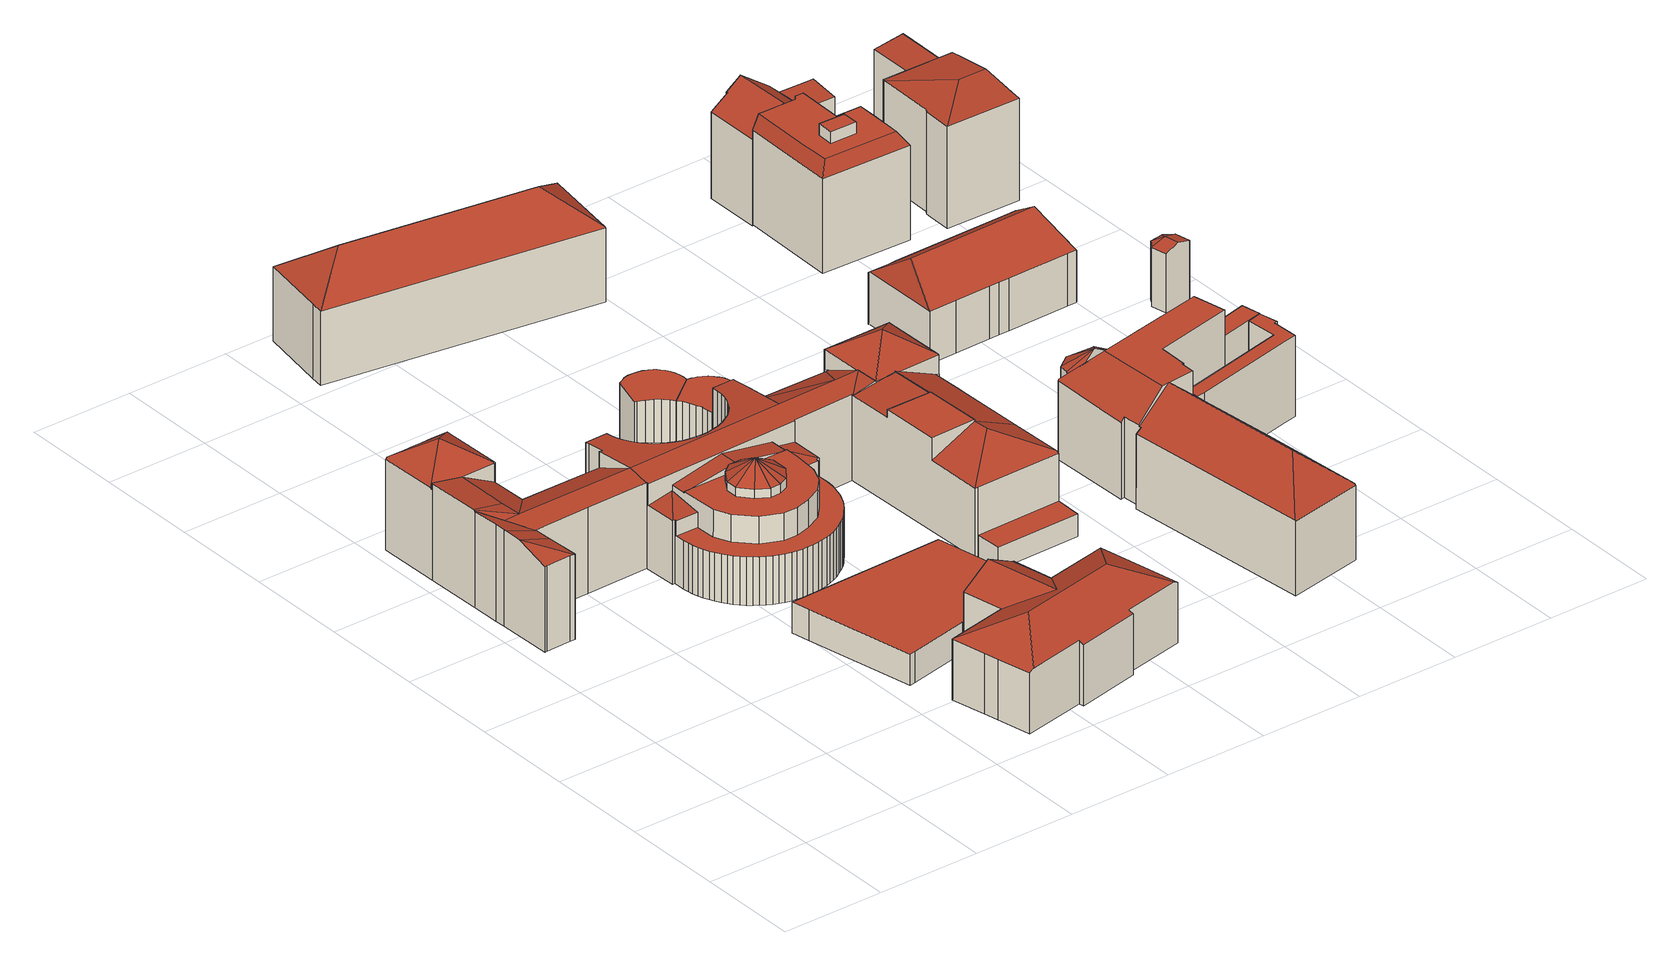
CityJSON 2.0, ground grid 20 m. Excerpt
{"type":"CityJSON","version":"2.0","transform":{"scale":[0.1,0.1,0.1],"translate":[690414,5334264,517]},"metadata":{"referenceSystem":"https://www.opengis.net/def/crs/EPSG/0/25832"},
"CityObjects":{
"building1":{"type":"Building","attributes":{"Gemeindeschluessel":"09162000","HoeheDach":"526.039","HoeheGrund":"519.983","Methode":"1000","NiedrigsteTraufeDesGebaeudes":"526.039","Geometrietyp2DReferenz":"3000","function":"31001_9998","roofType":"1000","measuredHeight":6.06,"storeysAboveGround":2},"geometry":[{"type":"MultiSurface","lod":"2","boundaries":[[[0,1,2,3]],[[4,5,6,7]],[[7,6,8,9]],[[10,11,12,4,7,9,0,3,13,14]],[[14,15,16,10]],[[13,17,15,14]],[[18,16,15,17,2,1,8,6,5,19]],[[3,2,17,13]],[[12,19,5,4]],[[10,16,18,11]],[[9,8,1,0]],[[11,18,19,12]]],"semantics":{"surfaces":[{"type":"WallSurface"},{"type":"GroundSurface"},{"type":"RoofSurface"}],"values":[0,0,0,1,0,0,2,0,0,0,0,0]}}]},
"building2":{"type":"Building","attributes":{"Gemeindeschluessel":"09162000","HoeheDach":"536.310","HoeheGrund":"520.117","Methode":"2000","NiedrigsteTraufeDesGebaeudes":"531.768","Geometrietyp2DReferenz":"3000","function":"31001_9998","roofType":"3100","measuredHeight":16.19,"storeysAboveGround":2},"geometry":[{"type":"MultiSurface","lod":"2","boundaries":[[[20,21,22,23]],[[24,25,26,27]],[[28,29,30,31,32,33]],[[27,26,34]],[[35,22,21,36]],[[37,38,39,40,20,23,32,31]],[[41,42,43,44,45,46,47,48,49,50,51,25,24,35,36]],[[52,27,34,53]],[[42,39,38,43]],[[50,49,54,55,56]],[[45,30,29,46]],[[44,43,38,37]],[[23,22,27,52,55,54,33,32]],[[24,27,22,35]],[[48,33,54,49]],[[41,36,21,20,40]],[[52,53,57,56,55]],[[41,40,39,42]],[[46,29,28,47]],[[57,51,50,56]],[[47,28,33,48]],[[45,44,37,31,30]],[[25,51,57,53,34,26]]],"semantics":{"surfaces":[{"type":"RoofSurface"},{"type":"WallSurface"},{"type":"GroundSurface"}],"values":[0,1,0,0,1,0,2,0,1,1,1,1,0,1,1,1,0,1,1,1,1,1,1]}}]},
"building3":{"type":"Building","attributes":{"Gemeindeschluessel":"09162000","HoeheDach":"541.490","HoeheGrund":"519.776","Methode":"2000","NiedrigsteTraufeDesGebaeudes":"529.140","Geometrietyp2DReferenz":"3000","function":"31001_3051","roofType":"3100","measuredHeight":21.71,"storeysAboveGround":3},"geometry":[{"type":"MultiSurface","lod":"2","boundaries":[[[58,59,60,61,62]],[[63,64,65,66]],[[67,68,69]],[[70,71,72,73]],[[74,75,69]],[[76,77,78,79]],[[80,81,82,83]],[[84,85,86,87]],[[88,89,90,91]],[[69,92,93]],[[94,69,95]],[[88,96,89]],[[97,98,99,100,101,102,103,72,71,104,105,106,107,108,109,110,111,112,113,114,115,116,117,118,119,120]],[[88,91,121,122,123,124,125]],[[126,127,69]],[[128,129,130]],[[131,132,133,134]],[[135,136,137,138]],[[139,140,141,142]],[[143,144,145,146]],[[147,148,149,150]],[[151,60,59]],[[114,94,95,115]],[[152,153,154,155]],[[106,105,156]],[[157,158,159,160]],[[161,91,58,62]],[[162,163,164,165,166]],[[167,168,169,170]],[[171,172,173,174,175,176]],[[92,69,127]],[[61,177,178,179,180,161,62]],[[150,149,181,182]],[[66,65,183,184]],[[107,185,127,126,108]],[[108,126,75,109]],[[186,187,188,189]],[[190,191,192,193]],[[194,195,196,197]],[[165,164,198,199,200]],[[87,86,201,202]],[[203,204,205,206]],[[207,208,209,210]],[[211,102,101,212]],[[213,214,187,186]],[[215,216,217,218]],[[78,219,220,79]],[[221,177,61,60,151,222,223]],[[116,224,93,117]],[[225,226,227,228]],[[229,230,231]],[[137,136,232,233]],[[234,235,236,237,238,239]],[[240,146,241,242,243,244]],[[245,246,195,194]],[[247,248,249,250,251]],[[252,253,176,175,254]],[[255,256,246,245]],[[257,258,259,260]],[[261,262,263,264,265]],[[89,96,266,267,268,90]],[[269,270,271,199,198]],[[272,265,264,170]],[[182,181,273,274]],[[275,276,277,278]],[[279,280,219,78,77,229,231,281,167,170]],[[76,282,283,284,230,229,77]],[[285,286,140,139]],[[250,287,288,251]],[[289,290,265,272,291,292,293,294,295]],[[218,217,296,297]],[[106,185,107]],[[298,171,176,253,299]],[[180,179,205,204,300,122]],[[301,302,81,80]],[[303,304,145,144]],[[274,273,132,131]],[[305,103,102,211]],[[306,307,308,125,124]],[[309,310,311,312]],[[313,314,315]],[[316,261,265,290]],[[180,121,91,161]],[[289,317,318,235,234,319,301,80,83,147,150,182,274,131,134,320,257,260,84,87,202,321,322,323,63,66,184,309,312,324,325,326,327,328,329,330,331,190,193,285,139,142,332,333,334,335,336,172,171,298,307,306,337,338,339,340,341,203,206,178,177,221,342,225,228,270,269,163,162,268,267,343,207,210,344,275,278,345,255,245,194,197,215,218,297,346,347,152,155,348,213,186,189,349,157,160,350,351,352,353,138,137,233,354,355,356,357,282,76,79,220,358,359,316,290]],[[327,360,361,328]],[[332,362,363,333]],[[352,364,365,353]],[[328,361,366,329]],[[345,367,256,255]],[[297,296,368,346]],[[357,356,242,241,145,304]],[[73,72,103,305]],[[369,244,370,371]],[[324,372,373,325]],[[371,374,369]],[[228,227,271,270]],[[115,95,224,116]],[[375,237,236,376,377]],[[251,300,204,203,341,247]],[[378,120,119]],[[92,127,185,379,380]],[[143,146,240,381]],[[382,383,252,384,385,386,377,387,388]],[[75,126,69]],[[151,59,130,129,166,165,200,222]],[[334,389,390,335]],[[234,239,391,319]],[[336,392,173,172]],[[393,99,98,394]],[[134,133,395,320]],[[396,381,240,294]],[[160,159,397,350]],[[349,398,158,157]],[[376,399,387,377]],[[400,69,94]],[[320,395,258,257]],[[118,380,119]],[[222,200,401,223]],[[359,262,261,316]],[[209,402,344,210]],[[264,263,279,170]],[[315,314,281,231]],[[295,294,240,244,369,88,125,308,382,388,403]],[[354,404,374,355]],[[189,188,398,349]],[[348,405,214,213]],[[142,141,362,332]],[[90,268,162,166,129,128]],[[326,406,360,327]],[[407,323,322,408]],[[307,298,299,383,382,308]],[[146,145,241]],[[97,120,378,384,252,254,409,410]],[[247,341,340,248]],[[123,337,306,124]],[[117,93,92,380,118]],[[396,313,143,381]],[[319,391,302,301]],[[411,375,104,71,70]],[[299,253,252,383]],[[58,91,90,128,130,59]],[[293,292,168,167,412]],[[346,368,413,347]],[[323,407,64,63]],[[338,337,123,122,288,287]],[[407,408,414,201,86,85,259,258,395,133,132,273,181,149,148,82,81,302,391,239,238,411,70,73,305,211,212,415,393,394,410,409,174,173,392,390,389,363,362,141,140,286,192,191,416,417,366,361,360,406,373,372,311,310,183,65,64]],[[206,205,179,178]],[[251,288,122,300]],[[267,266,418,343]],[[329,366,417,330]],[[313,315,231,230,284,144,143]],[[375,377,386,156,105,104]],[[325,373,406,326]],[[109,75,74,110]],[[372,324,312,311]],[[202,201,414,321]],[[291,169,168,292]],[[379,185,106,156,386,385]],[[269,198,164,163]],[[244,243,370]],[[68,74,69]],[[193,192,286,285]],[[331,416,191,190]],[[344,402,276,275]],[[347,413,153,152]],[[284,283,303,144]],[[220,219,280,358]],[[232,136,135,365,364,419,397,159,158,398,188,187,214,405,154,153,413,368,296,217,216,196,195,246,256,367,277,276,402,209,208,418,266,96,88,369,374,404]],[[396,294,293,412,314,313]],[[353,365,135,138]],[[295,403,317,289]],[[67,69,400]],[[111,68,67,112]],[[339,249,248,340]],[[321,414,408,322]],[[333,363,389,334]],[[342,221,223,401,420]],[[378,119,380,379,385,384]],[[95,69,224]],[[356,355,374,371,370,243,242]],[[197,196,216,215]],[[110,74,68,111]],[[212,101,100,415]],[[278,277,367,345]],[[418,208,207,343]],[[318,317,403,388,387,399]],[[113,400,94,114]],[[279,263,262,359,358,280]],[[351,419,364,352]],[[350,397,419,351]],[[238,237,375,411]],[[112,67,400,113]],[[69,93,224]],[[155,154,405,348]],[[342,420,226,225]],[[335,390,392,336]],[[180,122,121]],[[272,170,169,291]],[[184,183,310,309]],[[330,417,416,331]],[[415,100,99,393]],[[235,318,399,376,236]],[[83,82,148,147]],[[260,259,85,84]],[[232,404,354,233]],[[339,338,287,250,249]],[[200,199,271,227,226,420,401]],[[412,167,281,314]],[[394,98,97,410]],[[303,283,282,357,304]],[[409,254,175,174]]],"semantics":{"surfaces":[{"type":"RoofSurface"},{"type":"WallSurface"},{"type":"GroundSurface"}],"values":[0,1,0,1,0,1,1,1,0,0,0,1,0,0,0,1,1,1,1,0,1,1,1,1,1,1,0,1,1,1,0,1,1,1,1,1,1,1,1,0,1,1,1,1,1,1,1,1,1,1,1,1,1,0,1,0,0,1,1,0,1,1,0,1,1,0,1,1,0,1,1,1,1,0,1,0,1,1,1,1,1,1,0,2,1,1,1,1,1,1,1,1,0,1,1,1,1,0,1,1,1,1,1,0,0,1,1,1,1,1,0,1,1,0,0,1,1,0,1,1,0,1,0,1,1,1,1,1,1,1,1,1,1,1,1,1,1,1,1,0,0,1,1,1,1,0,1,0,1,1,0,1,1,1,1,1,0,0,1,0,0,1,1,1,1,0,1,0,0,1,1,0,1,1,1,1,1,0,0,1,1,1,1,1,1,1,1,1,1,1,1,1,0,1,1,1,1,1,1,1,1,1,1,1,1,1,0,1,1,1,1]}}]},
"building4":{"type":"Building","attributes":{"Gemeindeschluessel":"09162000","HoeheDach":"531.378","HoeheGrund":"520.070","Methode":"1000","NiedrigsteTraufeDesGebaeudes":"531.378","Geometrietyp2DReferenz":"3000","function":"31001_3051","roofType":"1000","measuredHeight":11.31,"storeysAboveGround":1},"geometry":[{"type":"MultiSurface","lod":"2","boundaries":[[[421,422,423,424,425,426,427,428,429,430,431,432,433,434,435,436,437,438,439,440,441,442,443,444,445,446,447,448,449]],[[450,428,427,451]],[[452,451,427,426,425,453]],[[454,455,423,422,421,456]],[[457,444,443,458]],[[449,448,447,459,460,461]],[[462,424,423,455]],[[463,439,438,464]],[[465,445,444,457]],[[466,432,431,467]],[[459,447,446,468]],[[450,469,470,430,429,428]],[[467,431,430,470]],[[471,442,441,472]],[[468,446,445,465]],[[470,469,450,451,452,453,462,455,454,456,461,460,459,468,465,457,458,471,472,473,463,464,474,475,476,477,478,466,467]],[[475,436,435,476]],[[458,443,442,471]],[[476,435,434,477]],[[477,434,433,478]],[[478,433,432,466]],[[456,421,449,461]],[[440,439,463,473,472,441]],[[453,425,424,462]],[[437,436,475,474,464,438]]],"semantics":{"surfaces":[{"type":"RoofSurface"},{"type":"WallSurface"},{"type":"GroundSurface"}],"values":[0,1,1,1,1,1,1,1,1,1,1,1,1,1,1,2,1,1,1,1,1,1,1,1,1]}}]},
"building5":{"type":"Building","attributes":{"Gemeindeschluessel":"09162000","HoeheDach":"531.357","HoeheGrund":"520.030","Methode":"1000","NiedrigsteTraufeDesGebaeudes":"531.357","Geometrietyp2DReferenz":"3000","function":"31001_3051","roofType":"1000","measuredHeight":11.33,"storeysAboveGround":1},"geometry":[{"type":"MultiSurface","lod":"2","boundaries":[[[479,480,481,482]],[[483,484,485,486]],[[487,486,485,488,489,490]],[[489,488,485,484,491,492,493,494,495,496,497,498,499,500,501,502,503,504,505,506,507,508,509,510,511,481,480,512,513,514,515,516,430,517,428]],[[518,507,506,519]],[[515,514,520,521,522,516]],[[499,498,523,524]],[[428,517,430,525,526,527]],[[528,509,508,529]],[[530,491,484,483]],[[531,512,480,479]],[[532,495,494,533]],[[529,518,519,534,535,536,537,538,539,524,523,540,541,532,533,542,543,530,483,486,487,490,527,526,525,522,521,520,544,531,479,482,545,546,528]],[[543,542,493,492,491,530]],[[539,500,499,524]],[[538,537,536,503,502,501]],[[541,540,523,498,497,496,495,532]],[[534,505,504,535]],[[546,510,509,528]],[[490,489,428,527]],[[482,481,511,545]],[[520,514,513,544]],[[533,494,493,542]],[[538,501,500,539]],[[545,511,510,546]],[[525,430,516,522]],[[535,504,503,536]],[[544,513,512,531]],[[519,506,505,534]],[[529,508,507,518]]],"semantics":{"surfaces":[{"type":"WallSurface"},{"type":"RoofSurface"},{"type":"GroundSurface"}],"values":[0,0,0,1,0,0,0,0,0,0,0,0,2,0,0,0,0,0,0,0,0,0,0,0,0,0,0,0,0,0]}}]},
"building6":{"type":"Building","attributes":{"Gemeindeschluessel":"09162000","HoeheDach":"524.241","HoeheGrund":"519.919","Methode":"1000","NiedrigsteTraufeDesGebaeudes":"524.241","Geometrietyp2DReferenz":"3000","function":"31001_3051","roofType":"1000","measuredHeight":4.32,"storeysAboveGround":1},"geometry":[{"type":"MultiSurface","lod":"2","boundaries":[[[547,548,549,550]],[[547,550,551,552]],[[553,554,549,548]],[[547,552,553,548]],[[549,554,551,550]],[[554,553,552,551]]],"semantics":{"surfaces":[{"type":"GroundSurface"},{"type":"WallSurface"},{"type":"RoofSurface"}],"values":[0,1,1,1,1,2]}}]},
"building7":{"type":"Building","attributes":{"Gemeindeschluessel":"09162000","HoeheDach":"540.260","HoeheGrund":"519.901","Methode":"9999","NiedrigsteTraufeDesGebaeudes":"534.158","Geometrietyp2DReferenz":"3000","function":"31001_3020","roofType":"3200","measuredHeight":20.36,"storeysAboveGround":4},"geometry":[{"type":"MultiSurface","lod":"2","boundaries":[[[555,556,557,558,559]],[[560,561,562,563]],[[564,557,556,565]],[[566,567,561,560]],[[568,565,556,555,569]],[[568,566,560,563,570,571,564,565]],[[572,573,562,561,567]],[[570,574,575,571]],[[572,559,558,575,574,573]],[[568,569,567,566]],[[564,571,575,558,557]],[[570,563,562,573,574]],[[569,555,559,572,567]]],"semantics":{"surfaces":[{"type":"RoofSurface"},{"type":"WallSurface"},{"type":"GroundSurface"}],"values":[0,1,1,1,1,2,0,1,0,1,1,1,0]}}]},
"building8":{"type":"Building","attributes":{"Gemeindeschluessel":"09162000","HoeheDach":"538.340","HoeheGrund":"517.276","Methode":"2000","NiedrigsteTraufeDesGebaeudes":"529.047","Geometrietyp2DReferenz":"3000","function":"31001_9998","roofType":"3200","measuredHeight":21.06,"storeysAboveGround":3},"geometry":[{"type":"MultiSurface","lod":"2","boundaries":[[[576,577,578,579,580,581,582,583,584,585,586]],[[587,588,589,590]],[[591,577,576]],[[592,593,594,595]],[[596,597,598,599,587]],[[600,601,602,603,604]],[[605,606,607,608,599,598]],[[609,581,580,610]],[[601,611,612,613,614,602]],[[615,600,604,590,589]],[[616,586,585,617]],[[618,619,593,592]],[[620,621,619,618]],[[622,623,624,625]],[[620,626,627,628,629,621]],[[630,631,617,585,584,632,633]],[[614,634,587,603,602]],[[596,635,597]],[[636,582,581,609]],[[634,596,587]],[[599,608,587]],[[637,595,594,638,639,640]],[[641,579,578,642]],[[643,605,598,597,635,644]],[[629,638,594,593,619,621]],[[645,622,625,646,647,648,649,650,651,652,611,601,600,615,653,606,605,643,626,620,618,592,595,637,654,636,609,610,641,642]],[[648,647,655,656,657]],[[643,644,627,626]],[[614,613,634]],[[634,613,612,632,584,583,658,640,639,628,627,644,635,596]],[[587,590,604,603]],[[607,606,653,659]],[[651,630,633,652]],[[660,661,624,623,662,591,576,663]],[[659,653,615,589,588]],[[646,625,624,661,664]],[[648,657,665,649]],[[655,664,661,660,656]],[[629,628,639,638]],[[611,652,633,632,612]],[[616,665,657,656,660,663,586]],[[607,659,588,587,608]],[[645,642,578,577,591,662]],[[646,664,655,647]],[[637,640,658,654]],[[636,654,658,583,582]],[[610,580,579,641]],[[650,631,630,651]],[[650,649,665,616,617,631]],[[576,586,663]],[[645,662,623,622]]],"semantics":{"surfaces":[{"type":"RoofSurface"},{"type":"WallSurface"},{"type":"GroundSurface"}],"values":[0,0,1,1,0,1,1,1,1,1,1,1,1,1,1,0,0,1,1,1,0,1,1,1,0,2,1,1,1,0,0,1,1,0,1,1,1,0,1,1,0,0,1,1,1,1,1,1,1,1,1]}}]},
"building9":{"type":"Building","attributes":{"Gemeindeschluessel":"09162000","HoeheDach":"533.090","HoeheGrund":"517.535","Methode":"2000","NiedrigsteTraufeDesGebaeudes":"533.090","Geometrietyp2DReferenz":"3000","function":"31001_9998","roofType":"1000","measuredHeight":15.55},"geometry":[{"type":"MultiSurface","lod":"2","boundaries":[[[666,667,668,669]],[[669,670,671,672,673,674,675,676,677,666]],[[678,679,675,674]],[[672,680,681,673]],[[680,682,683,668,667,684,685,679,678,681]],[[676,685,684,677]],[[673,681,678,674]],[[672,671,670,683,682,680]],[[675,679,685,676]],[[677,684,667,666]],[[669,668,683,670]]],"semantics":{"surfaces":[{"type":"WallSurface"},{"type":"GroundSurface"},{"type":"RoofSurface"}],"values":[0,1,0,0,2,0,0,0,0,0,0]}}]},
"building10":{"type":"Building","attributes":{"Gemeindeschluessel":"09162000","HoeheDach":"535.370","HoeheGrund":"519.840","Methode":"2000","NiedrigsteTraufeDesGebaeudes":"529.723","Geometrietyp2DReferenz":"3000","function":"31001_9998","roofType":"3200","measuredHeight":15.53,"storeysAboveGround":3},"geometry":[{"type":"MultiSurface","lod":"2","boundaries":[[[686,687,688,689,690,691]],[[692,693,694,695,696,697,698,699]],[[700,701,702,703,691,690,704,705,706,707]],[[708,709,710,711]],[[712,702,701]],[[712,713,699,698,714,687,686,691,703,702]],[[688,687,714,715]],[[696,695,694,716,717,718,719,708,711,707,706,705,704,690,689,688,715,697]],[[710,709,720,721,722,723,713,712,701,700]],[[711,710,700,707]],[[723,724,693,692,699,713]],[[719,720,709,708]],[[718,721,720,719]],[[716,694,693,724,723,722,717]],[[715,714,698,697]],[[717,722,721,718]]],"semantics":{"surfaces":[{"type":"WallSurface"},{"type":"RoofSurface"},{"type":"GroundSurface"}],"values":[0,0,0,0,1,1,0,2,1,0,1,0,0,0,0,0]}}]},
"building11":{"type":"Building","attributes":{"Gemeindeschluessel":"09162000","HoeheDach":"533.189","HoeheGrund":"518.710","Methode":"2000","NiedrigsteTraufeDesGebaeudes":"529.148","Geometrietyp2DReferenz":"3000","function":"31001_9998","roofType":"1000","measuredHeight":14.48,"storeysAboveGround":2},"geometry":[{"type":"MultiSurface","lod":"2","boundaries":[[[725,726,727,728]],[[729,730,731,732]],[[733,734,735,736]],[[737,738,739,740,741,736,735]],[[742,743,744,745]],[[733,736,741,727,726,746,747,748,749,750,751,729,732,752,753,754,755]],[[756,749,748,757]],[[730,729,751,758]],[[759,746,726,725]],[[760,747,746,759]],[[761,762,754,753,752,763]],[[757,748,747,760]],[[728,727,741,740]],[[742,745,764,765,762,761,763,731,730,758,766,756,757,760,759,725,728,740,739,738]],[[738,737,743,742]],[[744,743,737,735,734]],[[765,755,754,762]],[[758,751,750,766]],[[763,752,732,731]],[[764,745,744,734,733,755,765]],[[766,750,749,756]]],"semantics":{"surfaces":[{"type":"WallSurface"},{"type":"RoofSurface"},{"type":"GroundSurface"}],"values":[0,0,0,0,0,1,0,0,0,0,0,0,0,2,0,1,0,0,0,0,0]}}]},
"building12":{"type":"Building","attributes":{"Gemeindeschluessel":"09162000","HoeheDach":"542.870","HoeheGrund":"519.849","Methode":"2000","NiedrigsteTraufeDesGebaeudes":"537.940","Geometrietyp2DReferenz":"3000","function":"31001_9998","roofType":"1000","measuredHeight":23.02,"storeysAboveGround":6},"geometry":[{"type":"MultiSurface","lod":"2","boundaries":[[[767,768,769,770]],[[771,772,773,774]],[[771,774,775,776]],[[777,778,779,780,781,782,783,784,785,786,787,788,789],[790,791,792,793]],[[794,795,796,797]],[[789,788,787,798,775]],[[771,776,799,800,801,802,803,804,805,806,807,794,797,808,809,772]],[[792,767,770,793]],[[807,810,795,794]],[[787,786,801,800,799,798]],[[776,775,798,799]],[[811,796,795,810,781,780]],[[801,786,785,802]],[[774,773,779,778,777]],[[793,770,769,790]],[[804,783,782,805]],[[809,812,773,772]],[[781,810,807,806,805,782]],[[802,785,784,803]],[[791,768,767,792]],[[774,777,789,775]],[[779,773,812,811,780]],[[811,812,809,808,797,796]],[[790,769,768,791]],[[803,784,783,804]]],"semantics":{"surfaces":[{"type":"RoofSurface"},{"type":"WallSurface"},{"type":"GroundSurface"}],"values":[0,1,1,0,1,0,2,1,1,1,1,0,1,0,1,1,1,1,1,1,0,0,1,1,1]}}]},
"building13":{"type":"Building","attributes":{"Gemeindeschluessel":"09162000","HoeheDach":"540.850","HoeheGrund":"519.506","Methode":"2000","NiedrigsteTraufeDesGebaeudes":"536.237","Geometrietyp2DReferenz":"3000","function":"31001_9998","roofType":"3100","measuredHeight":21.34,"storeysAboveGround":6},"geometry":[{"type":"MultiSurface","lod":"2","boundaries":[[[813,814,815,816]],[[814,817,818,819,820,821,822,823,824,825,826,827,815]],[[824,823,828,829,830]],[[827,831,816,815]],[[821,832,833,822]],[[822,833,828,823]],[[834,835,836,837,829,828,833,832,838]],[[825,839,840,826]],[[826,840,831,827]],[[820,838,832,821]],[[819,834,838,820]],[[837,836,817,814,813]],[[817,836,835,818]],[[813,816,831,840,839,830,829,837]],[[824,830,839,825]],[[818,835,834,819]]],"semantics":{"surfaces":[{"type":"WallSurface"},{"type":"GroundSurface"},{"type":"RoofSurface"}],"values":[0,1,0,0,0,0,2,0,0,0,0,0,0,2,0,0]}}]},
"building14":{"type":"Building","attributes":{"Gemeindeschluessel":"09162000","HoeheDach":"523.254","HoeheGrund":"519.730","Methode":"1000","NiedrigsteTraufeDesGebaeudes":"523.254","Geometrietyp2DReferenz":"3000","function":"31001_2000","roofType":"1000","measuredHeight":3.52},"geometry":[{"type":"MultiSurface","lod":"2","boundaries":[[[841,842,843,844,845]],[[846,847,848,849,850]],[[843,850,849,844]],[[842,846,850,843]],[[842,841,845,848,847,846]],[[844,849,848,845]]],"semantics":{"surfaces":[{"type":"GroundSurface"},{"type":"RoofSurface"},{"type":"WallSurface"}],"values":[0,1,2,2,2,2]}}]},
"building15":{"type":"Building","attributes":{"Gemeindeschluessel":"09162000","HoeheDach":"533.946","HoeheGrund":"519.340","Methode":"1000","NiedrigsteTraufeDesGebaeudes":"533.069","Geometrietyp2DReferenz":"3000","function":"31001_9998","roofType":"1000","measuredHeight":14.61,"storeysAboveGround":5},"geometry":[{"type":"MultiSurface","lod":"2","boundaries":[[[851,852,853,854]],[[855,856,852,851]],[[856,857,858,859,853,852]],[[860,857,856,855]],[[851,854,861,862,860,855]],[[854,853,859,861]],[[861,859,858,862]],[[862,858,857,860]]],"semantics":{"surfaces":[{"type":"WallSurface"},{"type":"RoofSurface"},{"type":"GroundSurface"}],"values":[0,0,1,0,2,0,0,0]}}]},
"building16":{"type":"Building","attributes":{"Gemeindeschluessel":"09162000","HoeheDach":"531.990","HoeheGrund":"519.690","Methode":"2000","NiedrigsteTraufeDesGebaeudes":"531.081","Geometrietyp2DReferenz":"3000","function":"31001_9998","roofType":"9999","measuredHeight":12.3},"geometry":[{"type":"MultiSurface","lod":"2","boundaries":[[[863,864,865,866]],[[867,868,866,869,870]],[[868,871,863,866]],[[872,873,874,875,876,877,878,879,880,881]],[[866,882,869]],[[880,863,871,881]],[[866,865,883,882]],[[863,880,879,864]],[[870,869,882,883,877,876,875,874]],[[873,867,870,874]],[[883,865,864,879,878,877]],[[873,872,881,871,868,867]]],"semantics":{"surfaces":[{"type":"RoofSurface"},{"type":"GroundSurface"},{"type":"WallSurface"}],"values":[0,0,0,1,0,2,0,2,2,2,2,2]}}]},
"building17":{"type":"Building","attributes":{"Gemeindeschluessel":"09162000","HoeheDach":"540.100","HoeheGrund":"519.190","Methode":"2000","NiedrigsteTraufeDesGebaeudes":"538.752","Geometrietyp2DReferenz":"3000","function":"31001_1000","roofType":"3200","measuredHeight":20.91,"storeysAboveGround":5},"geometry":[{"type":"MultiSurface","lod":"2","boundaries":[[[884,885,886,887]],[[888,889,890,891]],[[892,893,894,895,896]],[[897,898,899,900,901,902,903,888,891,904,884,887,905]],[[893,899,898,897,906,894]],[[907,908,889,888,903,902]],[[895,894,906,909,886,885,910]],[[905,909,906,897]],[[896,895,910,890,889,908,907]],[[899,893,892,900]],[[901,900,892,896,907,902]],[[887,886,909,905]],[[890,910,885,884,904,891]]],"semantics":{"surfaces":[{"type":"WallSurface"},{"type":"RoofSurface"},{"type":"GroundSurface"}],"values":[0,0,1,2,0,0,1,0,1,0,0,0,0]}}]},
"building18":{"type":"Building","attributes":{"Gemeindeschluessel":"09162000","HoeheDach":"535.987","HoeheGrund":"519.220","Methode":"1000","NiedrigsteTraufeDesGebaeudes":"535.121","Geometrietyp2DReferenz":"3000","function":"31001_1000","roofType":"1000","measuredHeight":16.77,"storeysAboveGround":4},"geometry":[{"type":"MultiSurface","lod":"2","boundaries":[[[911,912,913,905]],[[905,887,914,915,916,917,918,911]],[[919,920,921,918,917,916]],[[922,923,924,913,912,921,920,919]],[[905,913,924,887]],[[887,924,923,914]],[[912,911,918,921]],[[915,922,919,916]],[[914,923,922,915]]],"semantics":{"surfaces":[{"type":"WallSurface"},{"type":"GroundSurface"},{"type":"RoofSurface"}],"values":[0,1,0,2,0,0,0,0,0]}}]}
},
"vertices":[
[714,310,30],[714,310,90],[670,301,90],[670,301,30],[370,463,30],[370,463,90],[363,498,90],[363,498,30],[674,505,90],[674,505,30],[545,276,30],[426,251,30],[414,248,30],[671,300,30],[546,274,30],[546,274,90],[545,276,90],[671,300,90],[426,251,90],[414,248,90],
[833,79,153],[842,81,148],[809,245,148],[740,141,193],[686,220,31],[671,300,31],[671,300,148],[686,220,148],[454,101,148],[460,72,148],[474,6,148],[483,7,153],[545,101,193],[440,169,148],[669,300,148],[809,245,31],[842,81,31],[596,30,153],[598,21,148],[722,47,148],[720,56,153],[720,56,31],[722,47,31],[598,21,31],[596,30,31],[474,6,31],[460,72,31],[454,101,31],[440,169,31],[443,170,31],[562,194,31],[546,274,31],[637,142,182],[607,287,182],[443,170,148],[561,194,148],[562,194,148],[546,274,148],
[67,893,202],[66,999,202],[3,999,214],[3,996,214],[5,891,214],[481,579,28],[481,579,121],[470,578,121],[470,578,28],[476,672,191],[494,680,191],[462,722,222],[564,697,121],[564,697,174],[551,665,174],[551,665,121],[513,706,191],[513,740,191],[922,819,28],[922,819,163],[915,819,166],[915,819,28],[608,695,28],[608,695,121],[605,685,121],[605,685,28],[541,601,28],[541,601,121],[532,595,121],[532,595,28],[301,850,202],[299,930,165],[136,927,167],[68,849,202],[446,773,191],[427,758,191],[431,685,191],[411,709,191],[299,930,196],[356,699,174],[370,669,174],[402,636,174],[442,619,174],[470,619,174],[498,627,174],[530,642,174],[568,744,174],[568,773,174],[553,773,174],[473,773,174],[494,765,174],[513,740,174],[513,706,174],[494,680,174],[476,672,174],[454,671,174],[431,685,174],[411,709,174],[411,732,174],[427,758,174],[446,773,174],[369,773,174],[354,773,174],[35,848,202],[69,804,192],[69,805,192],[179,806,193],[302,809,193],[494,765,191],[473,773,191],[134,999,167],[134,999,202],[67,999,202],[581,637,28],[581,637,121],[574,629,121],[574,629,28],[573,965,193],[574,978,192],[574,978,28],[573,965,28],[333,649,28],[333,649,121],[328,659,121],[328,659,28],[788,817,200],[854,884,244],[785,949,200],[787,866,200],[602,675,28],[602,675,121],[598,665,121],[598,665,28],[3,999,202],[460,861,28],[460,861,202],[473,861,202],[473,861,28],[568,773,171],[542,895,28],[542,895,199],[551,905,198],[551,905,28],[5,889,214],[134,1001,28],[138,1001,28],[138,1001,202],[136,1001,203],[134,1001,203],[833,728,205],[833,728,207],[836,614,207],[836,614,205],[310,742,28],[311,721,28],[311,721,121],[310,739,121],[310,739,150],[310,742,151],[3,996,28],[5,886,28],[5,886,213],[5,887,213],[593,655,121],[593,655,28],[459,578,121],[459,578,28],[473,773,188],[511,872,28],[511,872,201],[522,879,200],[522,879,28],[353,624,28],[353,624,121],[345,632,121],[345,632,28],[381,894,28],[381,894,199],[391,885,200],[391,885,28],[135,1124,202],[134,1124,203],[68,1062,245],[522,590,121],[522,590,28],[6,811,28],[6,811,214],[6,830,214],[6,830,28],[304,972,28],[304,972,192],[348,973,192],[348,973,28],[498,627,121],[470,619,121],[499,867,28],[499,867,201],[401,878,28],[401,878,200],[412,872,201],[412,872,28],[916,764,167],[916,764,28],[1,1119,28],[3,1001,204],[1,1119,203],[411,732,191],[56,1124,28],[56,1124,203],[80,1125,202],[80,1125,28],[922,820,163],[922,820,200],[840,818,200],[617,979,192],[617,979,28],[612,728,28],[611,748,28],[611,748,151],[611,744,150],[611,744,121],[612,728,121],[787,862,202],[785,949,161],[785,939,166],[780,939,165],[738,861,202],[373,903,28],[373,903,198],[8,703,193],[12,704,193],[61,705,193],[70,705,193],[7,769,214],[354,806,160],[306,742,151],[355,739,150],[366,913,28],[366,913,197],[559,613,28],[559,613,121],[550,607,121],[550,607,28],[752,499,163],[923,502,163],[923,508,166],[837,582,205],[747,500,163],[305,930,196],[305,930,28],[136,927,28],[135,1124,28],[102,1123,28],[102,1123,204],[745,613,163],[587,646,121],[587,646,28],[351,948,28],[351,948,194],[355,936,195],[355,936,28],[920,615,166],[916,738,167],[830,818,205],[920,948,28],[920,948,201],[922,822,201],[339,640,28],[339,640,121],[72,705,193],[70,771,192],[740,819,28],[747,500,28],[745,613,207],[742,728,207],[742,728,192],[740,816,192],[740,819,193],[424,867,201],[424,867,28],[305,742,28],[305,742,151],[6,804,214],[610,706,28],[610,706,121],[919,948,202],[785,950,200],[530,642,121],[179,806,28],[303,809,28],[303,809,193],[448,578,28],[448,578,121],[438,580,121],[438,580,28],[809,818,200],[830,818,203],[830,818,200],[752,499,28],[616,814,28],[617,749,28],[611,717,28],[567,621,28],[512,586,28],[502,583,28],[491,581,28],[427,581,28],[416,584,28],[406,588,28],[396,592,28],[387,597,28],[378,603,28],[369,609,28],[360,616,28],[323,668,28],[319,678,28],[316,689,28],[313,699,28],[312,710,28],[69,805,28],[72,705,28],[61,705,28],[12,704,28],[8,703,28],[40,1120,28],[304,963,28],[349,960,28],[360,924,28],[436,864,28],[448,861,28],[486,864,28],[533,886,28],[558,916,28],[564,927,28],[569,940,28],[572,952,28],[617,969,28],[618,938,28],[785,939,28],[785,950,28],[916,738,28],[923,502,28],[396,592,121],[387,597,121],[323,668,121],[319,678,121],[569,940,195],[572,952,194],[378,603,121],[360,924,196],[436,864,202],[619,858,202],[632,938,166],[618,938,166],[427,581,121],[416,584,121],[618,938,196],[568,744,150],[616,749,151],[567,811,160],[354,773,171],[461,773,190],[446,773,187],[788,817,202],[303,805,192],[303,805,151],[354,806,171],[460,809,190],[567,811,171],[616,813,151],[616,813,192],[316,689,121],[313,699,121],[611,717,121],[312,710,121],[402,636,121],[370,669,121],[567,621,121],[742,816,193],[558,916,197],[533,886,200],[617,749,151],[454,671,191],[5,1119,206],[349,960,193],[616,814,193],[617,969,193],[486,864,202],[406,588,121],[491,581,121],[502,583,121],[355,739,121],[356,699,121],[568,744,121],[833,728,203],[448,861,202],[512,586,121],[442,619,121],[360,616,121],[369,609,121],[304,963,193],[564,927,196],[40,1120,205],
[499,1083,144],[509,1079,144],[511,1078,144],[524,1071,144],[534,1063,144],[536,1061,144],[544,1053,144],[550,1045,144],[555,1049,144],[605,1087,144],[606,1096,144],[605,1106,144],[603,1115,144],[600,1124,144],[595,1132,144],[589,1139,144],[586,1142,144],[582,1145,144],[574,1150,144],[571,1151,144],[565,1154,144],[556,1156,144],[547,1157,144],[538,1157,144],[528,1155,144],[520,1151,144],[512,1147,144],[495,1088,144],[494,1084,144],[550,1045,31],[544,1053,31],[536,1061,31],[534,1063,31],[509,1079,31],[511,1078,31],[499,1083,31],[538,1157,31],[547,1157,31],[512,1147,31],[495,1088,31],[494,1084,31],[524,1071,31],[574,1150,31],[582,1145,31],[528,1155,31],[605,1106,31],[606,1096,31],[520,1151,31],[555,1049,31],[605,1087,31],[556,1156,31],[565,1154,31],[571,1151,31],[586,1142,31],[589,1139,31],[595,1132,31],[600,1124,31],[603,1115,31],
[647,1067,30],[647,1067,144],[653,1060,144],[653,1060,30],[567,1014,30],[567,1014,144],[563,1025,144],[563,1025,30],[561,1028,30],[561,1028,144],[557,1036,144],[557,1036,30],[571,1003,144],[571,1000,144],[573,991,144],[574,979,144],[574,978,144],[579,978,144],[614,979,144],[617,979,144],[617,969,144],[626,972,144],[635,977,144],[638,979,144],[642,982,144],[649,989,144],[654,997,144],[658,1006,144],[661,1015,144],[662,1024,144],[662,1033,144],[660,1043,144],[657,1052,144],[640,1074,144],[632,1079,144],[624,1083,144],[620,1084,144],[614,1086,144],[554,1048,144],[661,1015,30],[658,1006,30],[624,1083,30],[620,1084,30],[614,1086,30],[617,979,30],[617,969,30],[605,1087,30],[554,1048,30],[550,1045,30],[662,1033,30],[662,1024,30],[571,1003,30],[640,1074,30],[574,978,30],[574,979,30],[654,997,30],[649,989,30],[642,982,30],[638,979,30],[635,977,30],[626,972,30],[614,979,30],[579,978,30],[573,991,30],[571,1000,30],[632,1079,30],[657,1052,30],[660,1043,30],
[754,447,29],[752,499,29],[923,502,29],[922,450,29],[922,450,72],[754,447,72],[752,499,72],[923,502,72],
[767,1510,173],[788,1661,175],[786,1661,177],[786,1663,177],[699,1601,233],[240,1617,29],[240,1617,172],[261,1750,172],[261,1750,29],[786,1661,29],[788,1661,29],[236,1591,29],[236,1591,172],[767,1509,29],[767,1509,172],[309,1743,29],[786,1670,29],[327,1659,233],[262,1750,172],[309,1743,172],[786,1670,172],
[1155,502,212],[1207,507,212],[1207,529,212],[1207,535,212],[1210,535,212],[1211,592,212],[1367,626,212],[1354,690,212],[1132,646,212],[1140,501,212],[1152,502,212],[1173,724,164],[1153,773,133],[1151,773,133],[1128,757,132],[1207,507,167],[1322,769,3],[1322,769,121],[1337,760,123],[1337,760,3],[1199,729,148],[1225,734,132],[1223,749,130],[1222,750,131],[1127,756,3],[1121,731,3],[1121,731,132],[1122,734,133],[1127,756,131],[1223,749,3],[1206,771,3],[1206,771,132],[1207,770,133],[1211,592,3],[1210,535,3],[1127,708,3],[1127,708,154],[1125,714,148],[1125,714,134],[1151,773,3],[1087,496,156],[1087,496,159],[1287,762,3],[1287,762,120],[1279,749,3],[1279,749,123],[1231,507,3],[1231,507,146],[1245,354,147],[1245,354,3],[1280,741,3],[1280,741,152],[1280,745,148],[1280,745,124],[1076,531,150],[1084,532,158],[1075,694,157],[1073,694,155],[1148,718,148],[1225,734,148],[1367,626,3],[1338,752,3],[1337,757,124],[1337,757,148],[1338,752,152],[1207,535,3],[1207,529,3],[1225,731,3],[1225,731,151],[1207,505,3],[1262,143,3],[1114,114,3],[1077,492,3],[1088,492,3],[1084,532,3],[1076,531,3],[1073,694,3],[1174,777,3],[1341,753,3],[1114,114,147],[1114,115,148],[1077,492,147],[1341,753,152],[1174,777,129],[1181,208,213],[1262,146,149],[1207,505,168],[1154,502,213],[1262,143,146],[1088,492,156],
[1464,610,5],[1464,610,161],[1458,609,161],[1458,609,5],[1460,557,5],[1436,552,5],[1231,507,5],[1207,504,5],[1207,529,5],[1433,580,5],[1428,640,5],[1457,647,5],[1207,529,161],[1433,580,161],[1231,507,161],[1207,504,161],[1436,552,161],[1460,557,161],[1457,647,161],[1428,640,161],
[1108,1189,128],[1123,1189,129],[1123,1189,28],[1108,1189,28],[1065,1190,28],[1065,1190,127],[1376,1071,128],[1377,1033,127],[1377,1033,28],[1376,1071,28],[1374,1189,28],[1374,1191,28],[1374,1191,130],[1374,1189,131],[1067,1028,129],[1067,1029,129],[1066,1187,129],[1065,1189,128],[1065,1189,28],[1066,1187,28],[1067,1029,28],[1067,1028,28],[1192,1030,28],[1192,1030,129],[1122,1029,129],[1122,1029,28],[1090,1109,184],[1351,1112,184],[1362,1190,130],[1362,1190,28],[1376,1033,28],[1358,1033,28],[1233,1030,28],[1212,1030,28],[1212,1030,129],[1233,1030,129],[1358,1033,129],[1376,1033,129],[1376,1033,128],
[1428,767,17],[1428,767,121],[1429,759,121],[1429,759,17],[1367,761,121],[1367,761,17],[1366,764,17],[1366,764,121],[1360,663,121],[1360,663,162],[1449,684,162],[1449,684,121],[1457,647,162],[1457,647,17],[1449,684,17],[1434,760,17],[1434,760,121],[1428,640,17],[1428,640,162],[1367,626,162],[1367,626,17],[1419,765,121],[1420,757,121],[1412,756,121],[1410,767,121],[1389,763,121],[1389,766,121],[1352,761,121],[1352,760,121],[1353,755,121],[1341,753,121],[1410,767,17],[1412,756,17],[1389,766,17],[1419,765,17],[1420,757,17],[1352,760,17],[1353,755,17],[1352,761,17],[1360,663,17],[1341,753,17],[1389,763,17],
[1209,1406,259],[1209,1437,259],[1158,1439,259],[1157,1407,259],[1283,1356,28],[1286,1487,28],[1286,1487,210],[1283,1356,210],[1104,1361,210],[1104,1361,28],[1265,1370,237],[1267,1436,237],[1267,1468,237],[1217,1469,237],[1219,1560,237],[1212,1560,237],[1203,1560,237],[1196,1552,237],[1165,1553,237],[1130,1553,237],[1122,1554,237],[1119,1440,237],[1118,1374,237],[1158,1439,237],[1209,1437,237],[1209,1406,237],[1157,1407,237],[1236,1545,28],[1236,1545,209],[1233,1488,212],[1233,1488,28],[1109,1554,210],[1109,1554,28],[1122,1554,28],[1130,1553,28],[1165,1553,28],[1196,1552,28],[1203,1560,28],[1212,1560,28],[1219,1560,28],[1235,1559,28],[1234,1488,28],[1253,1488,28],[1235,1559,211],[1234,1488,210],[1253,1488,210],
[1196,1552,221],[1196,1552,25],[1203,1560,25],[1203,1560,216],[1165,1553,25],[1130,1553,25],[1109,1554,25],[1109,1664,25],[1142,1663,25],[1142,1666,25],[1171,1666,25],[1233,1669,25],[1235,1619,25],[1235,1559,25],[1212,1560,25],[1171,1666,238],[1171,1666,239],[1233,1669,193],[1212,1560,209],[1142,1663,217],[1142,1666,217],[1109,1554,192],[1130,1553,208],[1165,1553,234],[1172,1552,239],[1109,1664,192],[1235,1619,193],[1235,1559,192],
[1253,1498,27],[1253,1488,27],[1233,1488,27],[1236,1546,27],[1254,1545,27],[1253,1488,63],[1253,1498,63],[1254,1545,63],[1236,1546,63],[1233,1488,63],
[1234,1619,23],[1234,1619,161],[1233,1669,168],[1233,1669,23],[1329,1616,23],[1329,1616,161],[1328,1672,169],[1312,1672,169],[1236,1675,169],[1328,1672,23],[1236,1675,23],[1312,1672,23],
[1523,957,141],[1505,968,141],[1504,968,141],[1496,949,150],[1473,916,141],[1501,921,150],[1468,948,141],[1467,947,141],[1529,926,141],[1501,921,27],[1473,916,27],[1467,947,27],[1468,948,27],[1478,963,27],[1478,964,27],[1504,968,27],[1505,968,27],[1523,957,27],[1529,926,27],[1478,963,141],[1478,964,141],
[1368,1536,22],[1368,1536,218],[1463,1535,218],[1463,1535,22],[1361,1412,22],[1361,1412,218],[1365,1418,218],[1365,1418,22],[1507,1351,218],[1507,1371,221],[1508,1442,231],[1453,1443,231],[1360,1354,218],[1510,1511,22],[1508,1442,22],[1507,1371,22],[1507,1351,22],[1360,1354,22],[1359,1354,22],[1360,1400,22],[1368,1531,22],[1510,1533,22],[1510,1511,221],[1359,1354,218],[1360,1400,218],[1510,1533,218],[1368,1531,218],
[1511,1666,22],[1511,1666,190],[1510,1533,190],[1463,1567,22],[1458,1569,22],[1452,1583,22],[1452,1638,22],[1452,1668,22],[1452,1583,181],[1452,1638,181],[1452,1668,181],[1458,1569,182],[1463,1567,183],[1463,1535,183]
]}
